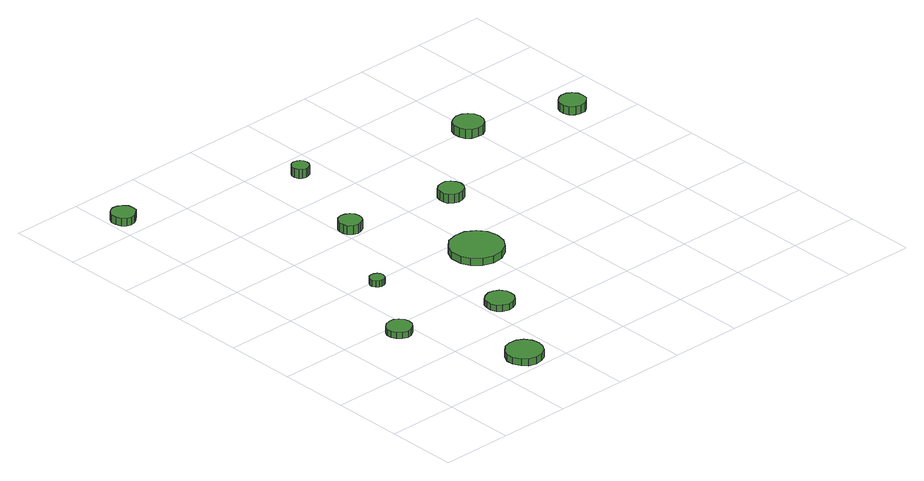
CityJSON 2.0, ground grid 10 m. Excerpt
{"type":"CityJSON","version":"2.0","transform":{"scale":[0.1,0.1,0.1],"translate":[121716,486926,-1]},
"CityObjects":{
"tree1":{"type":"SolitaryVegetationObject","attributes":{"function":"something"},"geometry":[{"type":"MultiSurface","lod":"1","boundaries":[[[0,1,2,3,4,5,6,7,8,9,10,11,12,13,14]],[[15,16,17,18,19,20,21,22,23,24,25,26,27,28,29]],[[0,29,28,1]],[[1,28,27,2]],[[2,27,26,3]],[[3,26,25,4]],[[4,25,24,5]],[[5,24,23,6]],[[6,23,22,7]],[[7,22,21,8]],[[8,21,20,9]],[[9,20,19,10]],[[10,19,18,11]],[[11,18,17,12]],[[12,17,16,13]],[[13,16,15,14]],[[14,15,29,0]]]}]},
"tree2":{"type":"SolitaryVegetationObject","attributes":{"function":"something"},"geometry":[{"type":"MultiSurface","lod":"1","boundaries":[[[30,31,32,33,34,35,36,37,38,39,40,41,42,43,44]],[[45,46,47,48,49,50,51,52,53,54,55,56,57,58,59]],[[30,59,58,31]],[[31,58,57,32]],[[32,57,56,33]],[[33,56,55,34]],[[34,55,54,35]],[[35,54,53,36]],[[36,53,52,37]],[[37,52,51,38]],[[38,51,50,39]],[[39,50,49,40]],[[40,49,48,41]],[[41,48,47,42]],[[42,47,46,43]],[[43,46,45,44]],[[44,45,59,30]]]}]},
"tree3":{"type":"SolitaryVegetationObject","attributes":{"function":"something"},"geometry":[{"type":"MultiSurface","lod":"1","boundaries":[[[60,61,62,63,64,65,66,67,68,69,70,71,72,73,74]],[[75,76,77,78,79,80,81,82,83,84,85,86,87,88,89]],[[60,89,88,61]],[[61,88,87,62]],[[62,87,86,63]],[[63,86,85,64]],[[64,85,84,65]],[[65,84,83,66]],[[66,83,82,67]],[[67,82,81,68]],[[68,81,80,69]],[[69,80,79,70]],[[70,79,78,71]],[[71,78,77,72]],[[72,77,76,73]],[[73,76,75,74]],[[74,75,89,60]]]}]},
"tree4":{"type":"SolitaryVegetationObject","attributes":{"function":"something"},"geometry":[{"type":"MultiSurface","lod":"1","boundaries":[[[90,91,92,93,94,95,96,97,98,99,100,101,102,103,104]],[[105,106,107,108,109,110,111,112,113,114,115,116,117,118,119]],[[90,119,118,91]],[[91,118,117,92]],[[92,117,116,93]],[[93,116,115,94]],[[94,115,114,95]],[[95,114,113,96]],[[96,113,112,97]],[[97,112,111,98]],[[98,111,110,99]],[[99,110,109,100]],[[100,109,108,101]],[[101,108,107,102]],[[102,107,106,103]],[[103,106,105,104]],[[104,105,119,90]]]}]},
"tree5":{"type":"SolitaryVegetationObject","attributes":{"function":"something"},"geometry":[{"type":"MultiSurface","lod":"1","boundaries":[[[120,121,122,123,124,125,126,127,128,129,130,131,132,133,134]],[[135,136,137,138,139,140,141,142,143,144,145,146,147,148,149]],[[120,149,148,121]],[[121,148,147,122]],[[122,147,146,123]],[[123,146,145,124]],[[124,145,144,125]],[[125,144,143,126]],[[126,143,142,127]],[[127,142,141,128]],[[128,141,140,129]],[[129,140,139,130]],[[130,139,138,131]],[[131,138,137,132]],[[132,137,136,133]],[[133,136,135,134]],[[134,135,149,120]]]}]},
"tree6":{"type":"SolitaryVegetationObject","attributes":{"function":"something"},"geometry":[{"type":"MultiSurface","lod":"1","boundaries":[[[150,151,152,153,154,155,156,157,158,159,160,161,162,163,164]],[[165,166,167,168,169,170,171,172,173,174,175,176,177,178,179]],[[150,179,178,151]],[[151,178,177,152]],[[152,177,176,153]],[[153,176,175,154]],[[154,175,174,155]],[[155,174,173,156]],[[156,173,172,157]],[[157,172,171,158]],[[158,171,170,159]],[[159,170,169,160]],[[160,169,168,161]],[[161,168,167,162]],[[162,167,166,163]],[[163,166,165,164]],[[164,165,179,150]]]}]},
"tree7":{"type":"SolitaryVegetationObject","attributes":{"function":"something"},"geometry":[{"type":"MultiSurface","lod":"1","boundaries":[[[180,181,182,183,184,185,186,187,188,189,190,191,192,193,194]],[[195,196,197,198,199,200,201,202,203,204,205,206,207,208,209]],[[180,209,208,181]],[[181,208,207,182]],[[182,207,206,183]],[[183,206,205,184]],[[184,205,204,185]],[[185,204,203,186]],[[186,203,202,187]],[[187,202,201,188]],[[188,201,200,189]],[[189,200,199,190]],[[190,199,198,191]],[[191,198,197,192]],[[192,197,196,193]],[[193,196,195,194]],[[194,195,209,180]]]}]},
"tree8":{"type":"SolitaryVegetationObject","attributes":{"function":"something"},"geometry":[{"type":"MultiSurface","lod":"1","boundaries":[[[210,211,212,213,214,215,216,217,218,219,220,221,222,223,224]],[[225,226,227,228,229,230,231,232,233,234,235,236,237,238,239]],[[210,239,238,211]],[[211,238,237,212]],[[212,237,236,213]],[[213,236,235,214]],[[214,235,234,215]],[[215,234,233,216]],[[216,233,232,217]],[[217,232,231,218]],[[218,231,230,219]],[[219,230,229,220]],[[220,229,228,221]],[[221,228,227,222]],[[222,227,226,223]],[[223,226,225,224]],[[224,225,239,210]]]}]},
"tree9":{"type":"SolitaryVegetationObject","attributes":{"function":"something"},"geometry":[{"type":"MultiSurface","lod":"1","boundaries":[[[240,241,242,243,244,245,246,247,248,249,250,251,252,253,254]],[[255,256,257,258,259,260,261,262,263,264,265,266,267,268,269]],[[240,269,268,241]],[[241,268,267,242]],[[242,267,266,243]],[[243,266,265,244]],[[244,265,264,245]],[[245,264,263,246]],[[246,263,262,247]],[[247,262,261,248]],[[248,261,260,249]],[[249,260,259,250]],[[250,259,258,251]],[[251,258,257,252]],[[252,257,256,253]],[[253,256,255,254]],[[254,255,269,240]]]}]},
"tree10":{"type":"SolitaryVegetationObject","attributes":{"function":"something"},"geometry":[{"type":"MultiSurface","lod":"1","boundaries":[[[270,271,272,273,274,275,276,277,278,279,280,281,282,283,284]],[[285,286,287,288,289,290,291,292,293,294,295,296,297,298,299]],[[270,299,298,271]],[[271,298,297,272]],[[272,297,296,273]],[[273,296,295,274]],[[274,295,294,275]],[[275,294,293,276]],[[276,293,292,277]],[[277,292,291,278]],[[278,291,290,279]],[[279,290,289,280]],[[280,289,288,281]],[[281,288,287,282]],[[282,287,286,283]],[[283,286,285,284]],[[284,285,299,270]]]}]},
"tree11":{"type":"SolitaryVegetationObject","attributes":{"function":"something"},"geometry":[{"type":"MultiSurface","lod":"1","boundaries":[[[300,301,302,303,304,305,306,307,308,309,310,311,312,313,314]],[[315,316,317,318,319,320,321,322,323,324,325,326,327,328,329]],[[300,329,328,301]],[[301,328,327,302]],[[302,327,326,303]],[[303,326,325,304]],[[304,325,324,305]],[[305,324,323,306]],[[306,323,322,307]],[[307,322,321,308]],[[308,321,320,309]],[[309,320,319,310]],[[310,319,318,311]],[[311,318,317,312]],[[312,317,316,313]],[[313,316,315,314]],[[314,315,329,300]]]}]}
},
"vertices":[
[98,183,16],[97,190,16],[92,196,16],[86,200,16],[79,200,16],[72,198,16],[66,193,16],[63,187,16],[63,179,16],[66,173,16],[72,168,16],[79,165,16],[86,166,16],[92,170,16],[97,176,16],[97,176,7],[92,170,7],[86,166,7],[79,165,7],[72,168,7],[66,173,7],[63,179,7],[63,187,7],[66,193,7],[72,198,7],[79,200,7],[86,200,7],[92,196,7],[97,190,7],[98,183,7],
[180,29,17],[178,39,17],[172,48,17],[163,53,17],[152,54,17],[142,51,17],[135,44,17],[130,34,17],[130,24,17],[135,14,17],[142,7,17],[152,4,17],[163,5,17],[172,10,17],[178,19,17],[178,19,7],[172,10,7],[163,5,7],[152,4,7],[142,7,7],[135,14,7],[130,24,7],[130,34,7],[135,44,7],[142,51,7],[152,54,7],[163,53,7],[172,48,7],[178,39,7],[180,29,7],
[39,635,16],[38,642,16],[33,648,16],[27,651,16],[20,652,16],[14,650,16],[9,645,16],[6,639,16],[6,632,16],[9,625,16],[14,620,16],[20,618,16],[27,619,16],[33,623,16],[38,628,16],[38,628,5],[33,623,5],[27,619,5],[20,618,5],[14,620,5],[9,625,5],[6,632,5],[6,639,5],[9,645,5],[14,650,5],[20,652,5],[27,651,5],[33,648,5],[38,642,5],[39,635,5],
[156,294,15],[155,298,15],[153,301,15],[149,303,15],[145,304,15],[141,303,15],[138,300,15],[136,296,15],[136,292,15],[138,288,15],[141,285,15],[145,284,15],[149,284,15],[153,286,15],[155,290,15],[155,290,6],[153,286,6],[149,284,6],[145,284,6],[141,285,6],[138,288,6],[136,292,6],[136,296,6],[138,300,6],[141,303,6],[145,304,6],[149,303,6],[153,301,6],[155,298,6],[156,294,6],
[243,149,15],[242,156,15],[237,163,15],[230,167,15],[222,168,15],[214,165,15],[208,160,15],[205,153,15],[205,145,15],[208,137,15],[214,132,15],[222,129,15],[230,130,15],[237,134,15],[242,141,15],[242,141,6],[237,134,6],[230,130,6],[222,129,6],[214,132,6],[208,137,6],[205,145,6],[205,153,6],[208,160,6],[214,165,6],[222,168,6],[230,167,6],[237,163,6],[242,156,6],[243,149,6],
[232,419,19],[231,425,19],[227,431,19],[221,434,19],[215,435,19],[208,433,19],[203,428,19],[201,422,19],[201,416,19],[203,410,19],[208,405,19],[215,403,19],[221,404,19],[227,407,19],[231,413,19],[231,413,6],[227,407,6],[221,404,6],[215,403,6],[208,405,6],[203,410,6],[201,416,6],[201,422,6],[203,428,6],[208,433,6],[215,435,6],[221,434,6],[227,431,6],[231,425,6],[232,419,6],
[330,266,16],[327,281,16],[318,293,16],[305,301,16],[290,302,16],[275,298,16],[264,287,16],[258,274,16],[258,258,16],[264,245,16],[275,235,16],[290,230,16],[305,231,16],[318,239,16],[327,251,16],[327,251,6],[318,239,6],[305,231,6],[290,230,6],[275,235,6],[264,245,6],[258,258,6],[258,274,6],[264,287,6],[275,298,6],[290,302,6],[305,301,6],[318,293,6],[327,281,6],[330,266,6],
[273,560,22],[272,565,22],[269,569,22],[265,571,22],[260,572,22],[255,570,22],[252,567,22],[250,563,22],[250,558,22],[252,553,22],[255,550,22],[260,548,22],[265,549,22],[269,551,22],[272,555,22],[272,555,9],[269,551,9],[265,549,9],[260,548,9],[255,550,9],[252,553,9],[250,558,9],[250,563,9],[252,567,9],[255,570,9],[260,572,9],[265,571,9],[269,569,9],[272,565,9],[273,560,9],
[382,389,20],[380,396,20],[376,402,20],[370,406,20],[363,406,20],[356,404,20],[350,399,20],[348,393,20],[348,385,20],[350,379,20],[356,374,20],[363,372,20],[370,373,20],[376,376,20],[380,382,20],[380,382,7],[376,376,7],[370,373,7],[363,372,7],[356,374,7],[350,379,7],[348,385,7],[348,393,7],[350,399,7],[356,404,7],[363,406,7],[370,406,7],[376,402,7],[380,396,7],[382,389,7],
[518,498,19],[516,507,19],[511,514,19],[504,518,19],[495,519,19],[487,516,19],[480,511,19],[477,503,19],[477,494,19],[480,486,19],[487,480,19],[495,478,19],[504,478,19],[511,483,19],[516,490,19],[516,490,6],[511,483,6],[504,478,6],[495,478,6],[487,480,6],[480,486,6],[477,494,6],[477,503,6],[480,511,6],[487,516,6],[495,519,6],[504,518,6],[511,514,6],[516,507,6],[518,498,6],
[652,451,17],[651,458,17],[646,464,17],[640,468,17],[632,469,17],[625,466,17],[619,461,17],[616,454,17],[616,447,17],[619,440,17],[625,435,17],[632,433,17],[640,433,17],[646,437,17],[651,443,17],[651,443,5],[646,437,5],[640,433,5],[632,433,5],[625,435,5],[619,440,5],[616,447,5],[616,454,5],[619,461,5],[625,466,5],[632,469,5],[640,468,5],[646,464,5],[651,458,5],[652,451,5]
]}
